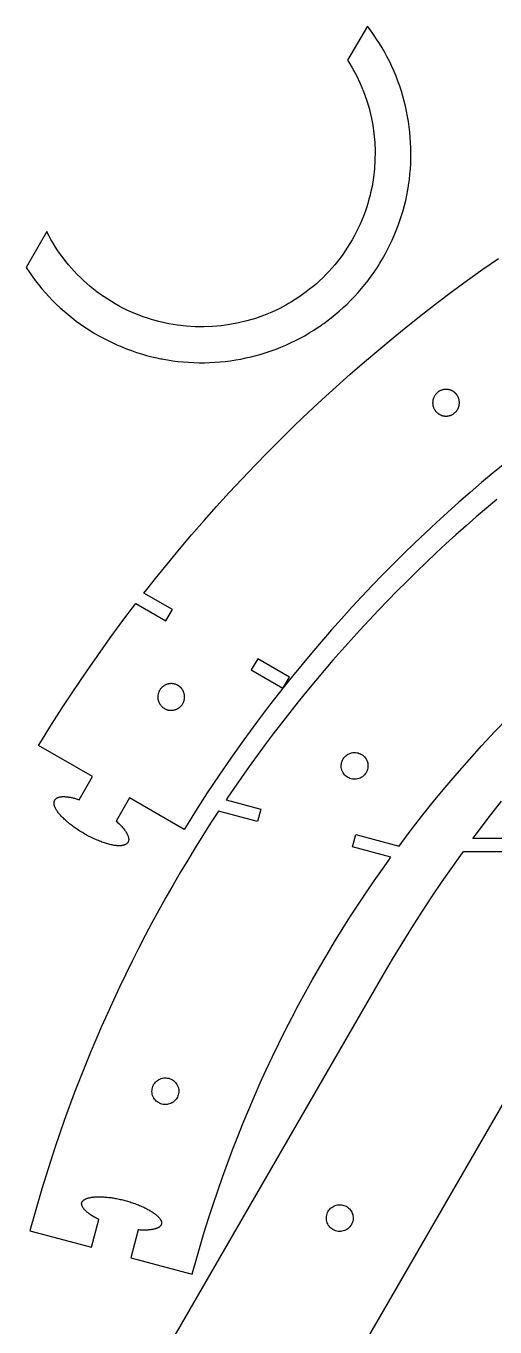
# Model space of a CAD drawing. Extents: x 0 to 319, y 0 to 367.
# Drawn here: x 0 to 67.4, y 177.6 to 364.8 of the extents above; entities that cross this region are included whole.
import ezdxf

# ---------------------------------------------------------------- set-up
doc = ezdxf.new("R2010")
doc.units = 0
doc.layers.get('0').update_dxf_attribs({"linetype": 'CONTINUOUS'})

msp = doc.modelspace()

# ---------------------------------------------------------------- linework, layer by layer
at = {"color": 0}
for points in [[(0, 330.06), (0.10498, 329.9), (0.42502, 329.422), (0.86599, 328.797), (1.32102, 328.185), (1.79101, 327.585), (2.27399, 326.999), (2.771, 326.425), (3.28201, 325.867), (3.80599, 325.321), (4.34201, 324.789), (4.89199, 324.271), (5.45503, 323.768), (6.028, 323.281), (6.61301, 322.807), (7.21001, 322.347), (7.81803, 321.904), (8.43604, 321.476), (9.067, 321.064), (9.706, 320.668), (10.356, 320.287), (11.014, 319.922), (11.684, 319.575), (12.36, 319.243), (13.046, 318.929), (13.741, 318.632), (14.4431, 318.351), (15.154, 318.089), (15.8731, 317.843), (16.5981, 317.615), (17.33, 317.407), (18.0681, 317.215), (18.814, 317.043), (19.3769, 316.925), (19.564, 316.889), (19.7531, 316.853), (20.32, 316.754), (21.075, 316.638), (21.8321, 316.542), (22.591, 316.465), (23.3481, 316.408), (24.106, 316.371), (24.8631, 316.351), (25.62, 316.351), (26.375, 316.371), (27.13, 316.41), (27.881, 316.467), (28.631, 316.542), (29.3781, 316.636), (30.1231, 316.75), (30.8631, 316.881), (31.6, 317.031), (32.334, 317.2), (33.0631, 317.386), (33.7861, 317.592), (34.5061, 317.814), (35.22, 318.056), (35.9281, 318.315), (36.63, 318.592), (37.325, 318.888), (38.014, 319.2), (38.6961, 319.531), (39.37, 319.879), (40.0361, 320.244), (40.695, 320.628), (41.3431, 321.029), (41.9851, 321.446), (42.4601, 321.771), (42.6161, 321.882), (42.7731, 321.993), (43.2361, 322.333), (43.8431, 322.799), (44.4361, 323.278), (45.0161, 323.772), (45.5821, 324.279), (46.134, 324.799), (46.6731, 325.332), (47.1961, 325.878), (47.7061, 326.436), (48.2001, 327.007), (48.679, 327.589), (49.1431, 328.182), (49.5931, 328.786), (50.0271, 329.401), (50.4451, 330.028), (50.8481, 330.664), (51.2342, 331.308), (51.6031, 331.964), (51.9571, 332.629), (52.2951, 333.303), (52.614, 333.985), (52.9181, 334.675), (53.2051, 335.374), (53.4731, 336.079), (53.724, 336.793), (53.9571, 337.514), (54.1742, 338.24), (54.3711, 338.975), (54.5501, 339.715), (54.7111, 340.461), (54.8531, 341.213), (54.9481, 341.779), (54.9771, 341.969), (55.0051, 342.158), (55.0811, 342.729), (55.164, 343.489), (55.2301, 344.25), (55.275, 345.01), (55.3021, 345.769), (55.309, 346.528), (55.2961, 347.285), (55.2642, 348.042), (55.214, 348.794), (55.1461, 349.547), (55.059, 350.296), (54.9521, 351.042), (54.8271, 351.785), (54.684, 352.524), (54.5211, 353.258), (54.3421, 353.989), (54.1431, 354.714), (53.9271, 355.435), (53.6921, 356.15), (53.439, 356.86), (53.1701, 357.564), (52.8811, 358.261), (52.5751, 358.95), (52.2521, 359.633), (51.9111, 360.308), (51.5531, 360.976), (51.1781, 361.636), (50.7851, 362.286), (50.375, 362.928), (49.949, 363.561), (49.5051, 364.183), (49.1611, 364.644), (49.0451, 364.797), (46.2101, 359.888), (46.3821, 359.618), (46.8731, 358.794), (47.4751, 357.674), (48.0181, 356.529), (48.5, 355.361), (48.9231, 354.174), (49.284, 352.969), (49.5821, 351.749), (49.8201, 350.515), (49.995, 349.272), (50.1071, 348.021), (50.1561, 346.764), (50.1411, 345.504), (50.0631, 344.243), (49.9201, 342.985), (49.7111, 341.729), (49.5161, 340.79), (49.439, 340.481), (49.4, 340.325), (49.2781, 339.861), (49.1031, 339.247), (48.9111, 338.64), (48.7061, 338.039), (48.4851, 337.444), (48.249, 336.857), (47.999, 336.276), (47.7351, 335.703), (47.4561, 335.138), (47.164, 334.579), (46.8571, 334.029), (46.5381, 333.487), (46.2061, 332.956), (45.859, 332.431), (45.5, 331.915), (45.1281, 331.41), (44.7431, 330.914), (44.3481, 330.428), (43.9381, 329.95), (43.5171, 329.485), (43.084, 329.029), (42.639, 328.583), (42.1821, 328.15), (41.716, 327.726), (41.2361, 327.315), (40.746, 326.915), (40.246, 326.528), (39.7351, 326.153), (39.2131, 325.789), (38.6811, 325.439), (38.139, 325.101), (37.7271, 324.856), (37.5881, 324.776), (37.31, 324.618), (36.4611, 324.172), (35.311, 323.628), (34.1411, 323.146), (32.949, 322.724), (31.7421, 322.364), (30.52, 322.067), (29.285, 321.831), (28.0421, 321.658), (26.791, 321.549), (25.536, 321.501), (24.2781, 321.518), (23.02, 321.597), (21.7661, 321.742), (20.516, 321.95), (19.2731, 322.222), (18.346, 322.468), (18.041, 322.56), (17.886, 322.606), (17.429, 322.753), (16.8271, 322.96), (16.23, 323.182), (15.639, 323.419), (15.0571, 323.671), (14.4821, 323.936), (13.916, 324.217), (13.357, 324.51), (12.807, 324.818), (12.266, 325.139), (11.732, 325.472), (11.207, 325.819), (10.693, 326.181), (10.188, 326.553), (9.692, 326.938), (9.206, 327.336), (8.73004, 327.746), (8.264, 328.167), (7.81, 328.6), (7.366, 329.046), (6.93403, 329.501), (6.51303, 329.969), (6.10303, 330.447), (5.70503, 330.936), (5.31803, 331.436), (4.94499, 331.946), (4.58399, 332.465), (4.23503, 332.996), (3.89899, 333.535), (3.57699, 334.085), (3.26801, 334.643), (3.04503, 335.068), (2.97299, 335.211), (0, 330.06)], [(61.3131, 312.264), (61.2488, 312.299), (61.1831, 312.332), (61.1163, 312.361), (61.0482, 312.389), (60.9792, 312.414), (60.9093, 312.435), (60.8386, 312.454), (60.7672, 312.471), (60.6953, 312.485), (60.6228, 312.496), (60.5499, 312.504), (60.4767, 312.51), (60.4033, 312.513), (60.33, 312.513), (60.2565, 312.511), (60.1833, 312.506), (60.1103, 312.499), (60.0376, 312.487), (59.9653, 312.475), (59.8936, 312.46), (59.8225, 312.442), (59.7522, 312.421), (59.6828, 312.397), (59.6143, 312.371), (59.5468, 312.343), (59.4806, 312.311), (59.4154, 312.278), (59.3518, 312.242), (59.2896, 312.203), (59.229, 312.161), (59.1703, 312.117), (59.1156, 312.072), (59.0625, 312.025), (59.0115, 311.976), (58.9624, 311.926), (58.9151, 311.874), (58.8697, 311.819), (58.8265, 311.764), (58.7851, 311.707), (58.746, 311.649), (58.7087, 311.589), (58.6739, 311.528), (58.641, 311.465), (58.6103, 311.401), (58.5819, 311.336), (58.5558, 311.271), (58.5319, 311.204), (58.5104, 311.138), (58.4913, 311.069), (58.4744, 311), (58.4601, 310.931), (58.4483, 310.861), (58.4389, 310.792), (58.4322, 310.722), (58.4279, 310.651), (58.4262, 310.581), (58.4274, 310.51), (58.431, 310.44), (58.4374, 310.369), (58.4465, 310.3), (58.4585, 310.231), (58.4732, 310.161), (58.4908, 310.092), (58.5113, 310.022), (58.5344, 309.956), (58.56, 309.889), (58.5883, 309.822), (58.619, 309.758), (58.6521, 309.694), (58.6875, 309.632), (58.7251, 309.571), (58.7651, 309.511), (58.8071, 309.453), (58.8511, 309.397), (58.8972, 309.342), (58.9451, 309.289), (58.995, 309.236), (59.0467, 309.186), (59.1, 309.139), (59.155, 309.093), (59.2115, 309.049), (59.2697, 309.007), (59.3293, 308.967), (59.3903, 308.929), (59.4526, 308.894), (59.5161, 308.861), (59.5808, 308.831), (59.6467, 308.803), (59.7135, 308.776), (59.7814, 308.754), (59.8501, 308.733), (59.9199, 308.717), (59.9901, 308.701), (60.06, 308.69), (60.1301, 308.682), (60.2004, 308.675), (60.2711, 308.672), (60.3417, 308.671), (60.4122, 308.674), (60.4829, 308.678), (60.5532, 308.685), (60.6233, 308.694), (60.6929, 308.707), (60.7622, 308.721), (60.831, 308.737), (60.8992, 308.757), (60.9665, 308.779), (61.0332, 308.803), (61.099, 308.829), (61.1638, 308.858), (61.2274, 308.889), (61.29, 308.922), (61.3514, 308.958), (61.4115, 308.996), (61.47, 309.035), (61.5271, 309.076), (61.5826, 309.121), (61.6365, 309.167), (61.6886, 309.214), (61.7389, 309.264), (61.7872, 309.315), (61.8336, 309.369), (61.8778, 309.425), (61.9214, 309.483), (61.9624, 309.544), (62.0008, 309.607), (62.0367, 309.672), (62.0701, 309.737), (62.1008, 309.804), (62.129, 309.872), (62.1546, 309.94), (62.1775, 310.011), (62.1979, 310.082), (62.2158, 310.153), (62.2308, 310.225), (62.2433, 310.297), (62.2532, 310.371), (62.2604, 310.444), (62.2649, 310.517), (62.2668, 310.59), (62.266, 310.664), (62.2625, 310.737), (62.2563, 310.811), (62.2474, 310.885), (62.2358, 310.957), (62.2215, 311.029), (62.2044, 311.1), (62.1847, 311.171), (62.1622, 311.242), (62.1368, 311.31), (62.1089, 311.378), (62.0781, 311.444), (62.0444, 311.511), (62.0082, 311.575), (61.9913, 311.603), (61.9737, 311.631), (61.9557, 311.658), (61.9372, 311.686), (61.9183, 311.713), (61.899, 311.739), (61.8792, 311.765), (61.8589, 311.792), (61.8381, 311.818), (61.8169, 311.843), (61.7954, 311.868), (61.7733, 311.893), (61.751, 311.917), (61.7281, 311.94), (61.7049, 311.964), (61.6812, 311.987), (61.6572, 312.01), (61.6329, 312.032), (61.6081, 312.054), (61.5829, 312.075), (61.5575, 312.096), (61.5317, 312.117), (61.5054, 312.136), (61.4789, 312.156), (61.4521, 312.175), (61.4249, 312.194), (61.3974, 312.213), (61.3696, 312.229), (61.3415, 312.247), (61.3131, 312.264)], [(21.8222, 269.929), (21.7579, 269.965), (21.6922, 269.997), (21.6254, 270.026), (21.5575, 270.054), (21.4886, 270.079), (21.4186, 270.101), (21.3479, 270.119), (21.2765, 270.136), (21.2044, 270.15), (21.1321, 270.161), (21.059, 270.169), (20.9861, 270.175), (20.9126, 270.178), (20.8393, 270.178), (20.7658, 270.176), (20.6926, 270.171), (20.6194, 270.164), (20.5469, 270.153), (20.4747, 270.14), (20.4029, 270.125), (20.3318, 270.107), (20.2615, 270.086), (20.1919, 270.063), (20.1236, 270.037), (20.0561, 270.008), (19.9899, 269.978), (19.9247, 269.943), (19.8611, 269.907), (19.799, 269.868), (19.7383, 269.826), (19.6796, 269.782), (19.6247, 269.737), (19.5719, 269.692), (19.5208, 269.642), (19.4715, 269.592), (19.4243, 269.54), (19.379, 269.486), (19.3358, 269.431), (19.2944, 269.374), (19.2551, 269.314), (19.2182, 269.254), (19.1832, 269.193), (19.1501, 269.131), (19.1197, 269.067), (19.0912, 269.001), (19.065, 268.936), (19.0411, 268.869), (19.0197, 268.803), (19.0006, 268.735), (18.9839, 268.667), (18.9693, 268.597), (18.9576, 268.526), (18.9483, 268.457), (18.9415, 268.388), (18.9372, 268.317), (18.9357, 268.246), (18.9365, 268.176), (18.9401, 268.106), (18.9465, 268.035), (18.9558, 267.965), (18.9676, 267.896), (18.9822, 267.828), (19, 267.757), (19.0204, 267.688), (19.0436, 267.621), (19.0694, 267.554), (19.0975, 267.487), (19.1282, 267.424), (19.1614, 267.36), (19.1968, 267.299), (19.2346, 267.237), (19.2743, 267.178), (19.3164, 267.119), (19.3604, 267.063), (19.4065, 267.007), (19.4543, 266.954), (19.5043, 266.901), (19.5558, 266.851), (19.6093, 266.804), (19.6643, 266.758), (19.7208, 266.714), (19.779, 266.672), (19.8386, 266.632), (19.8996, 266.594), (19.9618, 266.56), (20.0254, 266.526), (20.09, 266.496), (20.1558, 266.468), (20.2229, 266.442), (20.2907, 266.419), (20.3596, 266.399), (20.429, 266.382), (20.4993, 266.367), (20.5693, 266.356), (20.6394, 266.347), (20.7097, 266.342), (20.7804, 266.338), (20.8508, 266.338), (20.9215, 266.339), (20.9921, 266.343), (21.0625, 266.35), (21.1326, 266.36), (21.2022, 266.372), (21.2715, 266.388), (21.3401, 266.404), (21.4083, 266.424), (21.4758, 266.444), (21.5425, 266.469), (21.6083, 266.494), (21.6729, 266.524), (21.7368, 266.556), (21.7993, 266.588), (21.8607, 266.624), (21.9207, 266.661), (21.9793, 266.701), (22.0364, 266.742), (22.0919, 266.786), (22.1458, 266.832), (22.1979, 266.879), (22.2482, 266.929), (22.2965, 266.981), (22.3429, 267.035), (22.3869, 267.09), (22.429, 267.147), (22.4689, 267.206), (22.5064, 267.267), (22.5414, 267.328), (22.574, 267.392), (22.6043, 267.456), (22.6321, 267.522), (22.6575, 267.588), (22.6804, 267.656), (22.7008, 267.724), (22.719, 267.793), (22.7346, 267.862), (22.7476, 267.932), (22.7583, 268.003), (22.7665, 268.074), (22.7722, 268.144), (22.7754, 268.217), (22.7761, 268.287), (22.7743, 268.358), (22.77, 268.431), (22.7629, 268.5), (22.7538, 268.571), (22.7418, 268.642), (22.7272, 268.711), (22.7101, 268.781), (22.6904, 268.849), (22.6683, 268.917), (22.6436, 268.982), (22.6161, 269.049), (22.5864, 269.112), (22.5536, 269.176), (22.5186, 269.237), (22.5018, 269.267), (22.4843, 269.294), (22.4662, 269.322), (22.4476, 269.35), (22.4286, 269.376), (22.4094, 269.404), (22.3896, 269.431), (22.3693, 269.456), (22.3483, 269.482), (22.3272, 269.507), (22.3057, 269.532), (22.2836, 269.557), (22.2611, 269.581), (22.2383, 269.606), (22.215, 269.628), (22.1914, 269.651), (22.1672, 269.674), (22.1429, 269.697), (22.1181, 269.718), (22.0929, 269.74), (22.0672, 269.761), (22.0414, 269.782), (22.0151, 269.803), (21.9886, 269.821), (21.9615, 269.84), (21.9343, 269.86), (21.9069, 269.876), (21.879, 269.894), (21.8508, 269.912), (21.8222, 269.929)], [(48.1732, 256.676), (48.1306, 256.651), (47.9978, 256.586), (47.8176, 256.515), (47.6342, 256.464), (47.4486, 256.432), (47.2624, 256.418), (47.0767, 256.422), (46.8929, 256.444), (46.7124, 256.483), (46.5365, 256.54), (46.3664, 256.612), (46.2036, 256.703), (46.0492, 256.807), (45.9047, 256.928), (45.7714, 257.064), (45.6506, 257.215), (45.5682, 257.338), (45.5436, 257.381), (45.5189, 257.424), (45.4537, 257.556), (45.3835, 257.736), (45.3322, 257.919), (45.3, 258.106), (45.286, 258.292), (45.2901, 258.476), (45.3119, 258.661), (45.3513, 258.842), (45.4075, 259.017), (45.4804, 259.188), (45.5697, 259.35), (45.6749, 259.504), (45.7957, 259.649), (45.9317, 259.782), (46.0826, 259.903), (46.2056, 259.986), (46.2482, 260.01), (46.2908, 260.035), (46.4236, 260.1), (46.6037, 260.171), (46.7872, 260.221), (46.9728, 260.254), (47.159, 260.268), (47.3444, 260.264), (47.5283, 260.242), (47.7089, 260.203), (47.8849, 260.146), (48.0549, 260.074), (48.2178, 259.983), (48.3721, 259.879), (48.5165, 259.758), (48.6499, 259.622), (48.7707, 259.471), (48.8532, 259.349), (48.8778, 259.306), (48.9024, 259.263), (48.9676, 259.131), (49.0379, 258.95), (49.089, 258.767), (49.1213, 258.581), (49.1353, 258.394), (49.1312, 258.208), (49.1093, 258.025), (49.07, 257.844), (49.0138, 257.668), (48.9408, 257.499), (48.8517, 257.336), (48.7463, 257.182), (48.6256, 257.037), (48.4896, 256.904), (48.3386, 256.783), (48.2158, 256.7), (48.1732, 256.676)], [(20.9817, 209.864), (20.939, 209.839), (20.8061, 209.774), (20.6261, 209.704), (20.4425, 209.653), (20.2569, 209.621), (20.0708, 209.607), (19.8851, 209.61), (19.7013, 209.632), (19.5208, 209.671), (19.3447, 209.728), (19.1749, 209.801), (19.0119, 209.89), (18.8576, 209.996), (18.7132, 210.115), (18.5799, 210.251), (18.459, 210.403), (18.3765, 210.526), (18.3519, 210.568), (18.3272, 210.611), (18.2622, 210.744), (18.1918, 210.924), (18.1406, 211.107), (18.1083, 211.293), (18.0944, 211.479), (18.0986, 211.665), (18.1204, 211.849), (18.1597, 212.029), (18.2158, 212.206), (18.2888, 212.375), (18.3779, 212.538), (18.4833, 212.693), (18.604, 212.837), (18.7401, 212.969), (18.8911, 213.092), (19.014, 213.174), (19.0565, 213.199), (19.099, 213.222), (19.2319, 213.288), (19.4119, 213.358), (19.5956, 213.41), (19.7811, 213.442), (19.9672, 213.456), (20.1531, 213.451), (20.3368, 213.429), (20.5174, 213.39), (20.6933, 213.335), (20.8633, 213.261), (21.0261, 213.172), (21.1806, 213.067), (21.325, 212.946), (21.4583, 212.81), (21.5792, 212.658), (21.6615, 212.536), (21.6863, 212.493), (21.7108, 212.451), (21.7758, 212.318), (21.8463, 212.138), (21.8975, 211.954), (21.9299, 211.769), (21.9437, 211.583), (21.9394, 211.397), (21.9176, 211.214), (21.8783, 211.032), (21.8222, 210.857), (21.7493, 210.686), (21.66, 210.524), (21.5549, 210.369), (21.434, 210.225), (21.2979, 210.092), (21.1469, 209.971), (21.024, 209.889), (20.9817, 209.864)], [(44.1139, 191.615), (44.0714, 191.639), (43.9485, 191.722), (43.7974, 191.843), (43.6615, 191.976), (43.5407, 192.121), (43.4356, 192.275), (43.3462, 192.438), (43.2732, 192.608), (43.2171, 192.783), (43.1778, 192.964), (43.156, 193.147), (43.1518, 193.333), (43.1657, 193.519), (43.1981, 193.706), (43.2492, 193.889), (43.3196, 194.069), (43.3847, 194.201), (43.4094, 194.244), (43.4339, 194.288), (43.5164, 194.41), (43.6372, 194.561), (43.7706, 194.697), (43.915, 194.818), (44.0694, 194.922), (44.2321, 195.013), (44.4021, 195.085), (44.5782, 195.142), (44.7587, 195.181), (44.9425, 195.203), (45.1282, 195.207), (45.3144, 195.193), (45.5, 195.16), (45.6835, 195.11), (45.8635, 195.039), (45.9964, 194.974), (46.0389, 194.949), (46.0814, 194.925), (46.2044, 194.842), (46.3554, 194.721), (46.4914, 194.587), (46.6121, 194.443), (46.7175, 194.289), (46.8067, 194.126), (46.8796, 193.956), (46.9358, 193.781), (46.9751, 193.6), (46.9969, 193.415), (47.001, 193.231), (46.9871, 193.044), (46.9549, 192.858), (46.9038, 192.675), (46.8333, 192.494), (46.7681, 192.362), (46.7436, 192.319), (46.7189, 192.276), (46.6364, 192.154), (46.5157, 192.003), (46.3824, 191.867), (46.2379, 191.746), (46.0836, 191.642), (45.9207, 191.551), (45.7507, 191.479), (45.5747, 191.422), (45.3942, 191.383), (45.2103, 191.361), (45.0246, 191.357), (44.8385, 191.371), (44.6528, 191.404), (44.4694, 191.454), (44.2894, 191.525), (44.1567, 191.59), (44.1139, 191.615)]]:
    msp.add_lwpolyline(points, close=True, dxfattribs=at)
for points in [[(68.7797, 301.861), (67.11, 300.487), (65.455, 299.097), (63.8144, 297.69), (62.189, 296.265), (60.5782, 294.824), (58.9826, 293.367), (57.4022, 291.892), (55.8371, 290.401), (54.2874, 288.894), (52.7535, 287.369), (51.2351, 285.831), (49.7326, 284.276), (48.2461, 282.704), (46.7757, 281.117), (45.3217, 279.515), (43.8839, 277.897), (42.4626, 276.263), (41.0579, 274.615), (39.6701, 272.951), (38.299, 271.272), (37.2815, 270.003), (36.9451, 269.578), (37.8365, 271.122), (33.289, 273.749), (32.3631, 272.144), (36.9018, 269.524), (36.4215, 268.917), (34.9989, 267.078), (33.1329, 264.606), (31.3043, 262.106), (29.5133, 259.579), (27.76, 257.026), (26.0447, 254.447), (24.3681, 251.843), (23.1347, 249.874), (22.7301, 249.214), (14.8746, 253.749), (12.9431, 250.403), (13.0731, 250.287), (13.1988, 250.172), (13.3204, 250.058), (13.4376, 249.943), (13.5503, 249.829), (13.6588, 249.717), (13.7624, 249.604), (13.8615, 249.492), (13.9558, 249.381), (14.0453, 249.271), (14.1297, 249.162), (14.2093, 249.054), (14.2838, 248.947), (14.3529, 248.843), (14.4168, 248.739), (14.4754, 248.638), (14.5286, 248.537), (14.5761, 248.439), (14.6182, 248.342), (14.6544, 248.247), (14.685, 248.156), (14.7096, 248.065), (14.7283, 247.976), (14.741, 247.89), (14.7475, 247.807), (14.7478, 247.726), (14.7418, 247.649), (14.7293, 247.574), (14.7104, 247.501), (14.685, 247.432), (14.6621, 247.382), (14.6357, 247.336), (14.6061, 247.29), (14.5733, 247.249), (14.5372, 247.207), (14.4982, 247.169), (14.4561, 247.133), (14.4108, 247.099), (14.3626, 247.068), (14.3115, 247.037), (14.2575, 247.011), (14.2007, 246.985), (14.1411, 246.963), (14.0787, 246.942), (14.0137, 246.922), (13.9461, 246.906), (13.8759, 246.892), (13.8031, 246.879), (13.7278, 246.869), (13.6501, 246.861), (13.57, 246.856), (13.4875, 246.851), (13.4028, 246.85), (13.3158, 246.85), (13.2266, 246.853), (13.1351, 246.857), (13.0418, 246.864), (12.9462, 246.872), (12.8487, 246.883), (12.7492, 246.896), (12.6478, 246.911), (12.5049, 246.935), (12.3583, 246.964), (12.2084, 246.996), (12.0554, 247.031), (11.8994, 247.071), (11.7405, 247.114), (11.5789, 247.161), (11.4149, 247.213), (11.2487, 247.267), (11.0806, 247.324), (10.9104, 247.385), (10.7387, 247.449), (10.5654, 247.517), (10.3909, 247.586), (10.2152, 247.66), (10.0387, 247.736), (9.86154, 247.815), (9.68371, 247.897), (9.50564, 247.982), (9.32742, 248.068), (9.14914, 248.158), (8.97119, 248.25), (8.79368, 248.343), (8.61675, 248.44), (8.44069, 248.537), (8.26557, 248.639), (8.09174, 248.74), (7.91917, 248.846), (7.74821, 248.951), (7.5791, 249.058), (7.41189, 249.168), (7.25603, 249.272), (7.10254, 249.378), (6.95144, 249.485), (6.80296, 249.592), (6.65707, 249.7), (6.51389, 249.808), (6.37369, 249.918), (6.23633, 250.028), (6.10211, 250.138), (5.97103, 250.247), (5.84332, 250.358), (5.71892, 250.468), (5.59804, 250.578), (5.48079, 250.689), (5.36724, 250.799), (5.25754, 250.907), (5.15175, 251.017), (5.04997, 251.125), (4.95236, 251.232), (4.859, 251.339), (4.76997, 251.446), (4.68544, 251.55), (4.60547, 251.654), (4.53022, 251.757), (4.45969, 251.858), (4.3941, 251.958), (4.3335, 252.057), (4.278, 252.154), (4.22771, 252.25), (4.18272, 252.344), (4.15554, 252.406), (4.13092, 252.467), (4.10883, 252.528), (4.08931, 252.586), (4.07232, 252.646), (4.05789, 252.704), (4.04601, 252.761), (4.03668, 252.817), (4.02983, 252.872), (4.0255, 252.926), (4.02371, 252.979), (4.02442, 253.032), (4.02761, 253.082), (4.03336, 253.132), (4.04156, 253.181), (4.05225, 253.229), (4.06538, 253.275), (4.08106, 253.319), (4.09918, 253.362), (4.11974, 253.406), (4.14274, 253.446), (4.16824, 253.485), (4.19613, 253.522), (4.22651, 253.558), (4.25933, 253.593), (4.29454, 253.626), (4.33219, 253.657), (4.37224, 253.688), (4.41476, 253.715), (4.45958, 253.74), (4.50683, 253.765), (4.57015, 253.793), (4.63683, 253.818), (4.70692, 253.842), (4.78028, 253.861), (4.85688, 253.878), (4.93658, 253.893), (5.01942, 253.904), (5.10525, 253.914), (5.19407, 253.921), (5.28575, 253.925), (5.38021, 253.926), (5.47743, 253.925), (5.57731, 253.921), (5.67985, 253.914), (5.78483, 253.906), (5.89231, 253.894), (6.00217, 253.881), (6.11442, 253.864), (6.22885, 253.844), (6.34549, 253.824), (6.46425, 253.8), (6.58507, 253.774), (6.70785, 253.744), (6.83263, 253.714), (6.9591, 253.681), (7.0874, 253.644), (7.21744, 253.607), (7.34907, 253.567), (7.48232, 253.524), (7.61703, 253.478), (9.54867, 256.824), (1.80908, 261.293), (2.21149, 261.953), (3.43647, 263.925), (5.09858, 266.536), (6.79525, 269.124), (8.52621, 271.689), (10.2911, 274.231), (12.09, 276.749), (13.9224, 279.243), (15.3175, 281.099), (15.7882, 281.713), (20.1086, 279.219), (21.0347, 280.824), (16.9304, 283.192), (17.3475, 283.728), (18.6111, 285.324), (20.3157, 287.436), (22.044, 289.526), (23.7958, 291.594), (25.5711, 293.643), (27.3694, 295.668), (29.1904, 297.674), (31.0344, 299.656), (32.9008, 301.615), (34.7894, 303.553), (36.7001, 305.468), (38.6329, 307.36), (40.5871, 309.229), (42.5628, 311.076), (44.5597, 312.899), (46.5776, 314.699), (48.6165, 316.475), (50.6761, 318.226), (52.756, 319.956), (54.856, 321.66), (56.976, 323.339), (59.1158, 324.994), (61.2753, 326.624), (63.4542, 328.229), (65.6521, 329.81), (67.869, 331.365)], [(67.6419, 296.693), (66.155, 295.435), (64.68, 294.164), (63.2179, 292.881), (61.7679, 291.582), (60.3307, 290.271), (58.9061, 288.947), (57.4942, 287.61), (56.0951, 286.26), (54.709, 284.896), (53.336, 283.519), (51.976, 282.131), (50.6292, 280.731), (49.2956, 279.317), (47.9754, 277.89), (46.6686, 276.451), (45.3754, 275), (44.0958, 273.537), (42.83, 272.063), (41.5776, 270.576), (40.3396, 269.076), (39.1154, 267.567), (37.9051, 266.044), (36.709, 264.51), (35.5272, 262.965), (34.3597, 261.408), (33.2067, 259.84), (32.0679, 258.261), (30.9437, 256.671), (29.8344, 255.069), (29.0117, 253.862), (28.7399, 253.457), (33.7201, 252.124), (33.2413, 250.336), (27.6585, 251.832), (27.3722, 251.397), (26.5226, 250.089), (25.405, 248.335), (24.3054, 246.569), (23.2237, 244.794), (22.1604, 243.01), (21.1154, 241.214), (20.0888, 239.408), (19.0804, 237.593), (18.0904, 235.768), (17.119, 233.935), (16.1661, 232.09), (15.2319, 230.237), (14.3165, 228.376), (13.4198, 226.506), (12.5419, 224.625), (11.6829, 222.737), (10.8429, 220.84), (10.0219, 218.935), (9.21994, 217.021), (8.43718, 215.1), (7.67367, 213.171), (6.92936, 211.233), (6.20449, 209.289), (5.49897, 207.336), (4.81293, 205.376), (4.14649, 203.408), (3.49946, 201.435), (2.87224, 199.454), (2.26497, 197.465), (1.67714, 195.471), (1.10938, 193.471), (0.69586, 191.965), (0.56147, 191.462), (9.39968, 189.094), (10.4704, 193.092), (10.4125, 193.119), (10.3551, 193.147), (10.2981, 193.175), (10.2418, 193.204), (10.1859, 193.232), (10.1306, 193.261), (10.0758, 193.289), (10.0216, 193.318), (9.96799, 193.347), (9.91476, 193.376), (9.86225, 193.406), (9.81039, 193.433), (9.75896, 193.464), (9.70828, 193.493), (9.65799, 193.522), (9.60856, 193.551), (9.55946, 193.581), (9.51129, 193.61), (9.46365, 193.64), (9.41656, 193.669), (9.37017, 193.699), (9.32449, 193.729), (9.27946, 193.758), (9.23519, 193.789), (9.19146, 193.818), (9.14839, 193.849), (9.10618, 193.878), (9.06446, 193.908), (9.02365, 193.938), (8.98356, 193.968), (8.90978, 194.024), (8.83876, 194.081), (8.77056, 194.136), (8.70535, 194.192), (8.64285, 194.247), (8.58306, 194.303), (8.52626, 194.357), (8.47228, 194.413), (8.42117, 194.467), (8.37289, 194.521), (8.32726, 194.574), (8.28467, 194.626), (8.24479, 194.679), (8.20785, 194.732), (8.17378, 194.783), (8.14247, 194.833), (8.11404, 194.885), (8.08837, 194.935), (8.0656, 194.983), (8.04579, 195.032), (8.02865, 195.081), (8.01449, 195.128), (8.0031, 195.174), (7.99447, 195.219), (7.98899, 195.264), (7.98617, 195.308), (7.98617, 195.351), (7.98904, 195.393), (7.99479, 195.435), (8.00336, 195.475), (8.01497, 195.514), (8.03039, 195.556), (8.04937, 195.596), (8.07194, 195.636), (8.09799, 195.675), (8.12728, 195.712), (8.15994, 195.75), (8.19607, 195.788), (8.23546, 195.822), (8.27806, 195.857), (8.32406, 195.892), (8.37326, 195.925), (8.42567, 195.957), (8.48118, 195.987), (8.53976, 196.018), (8.60157, 196.046), (8.66644, 196.074), (8.73438, 196.1), (8.80518, 196.126), (8.87929, 196.15), (8.95606, 196.174), (9.03586, 196.194), (9.11854, 196.215), (9.20404, 196.235), (9.29258, 196.251), (9.38379, 196.268), (9.47786, 196.283), (9.57465, 196.297), (9.67404, 196.308), (9.77626, 196.319), (9.88118, 196.328), (10.0131, 196.337), (10.1488, 196.343), (10.2877, 196.347), (10.43, 196.349), (10.5752, 196.349), (10.7234, 196.346), (10.8743, 196.342), (11.0279, 196.333), (11.184, 196.325), (11.3423, 196.313), (11.5029, 196.299), (11.6654, 196.283), (11.8298, 196.265), (11.9958, 196.244), (12.1634, 196.222), (12.3325, 196.199), (12.5027, 196.172), (12.6741, 196.144), (12.8462, 196.114), (13.0194, 196.082), (13.1932, 196.047), (13.3673, 196.011), (13.5418, 195.972), (13.7163, 195.933), (13.8908, 195.892), (14.0654, 195.847), (14.2397, 195.801), (14.4133, 195.754), (14.5865, 195.706), (14.7589, 195.654), (14.9368, 195.6), (15.1133, 195.543), (15.2883, 195.486), (15.4618, 195.426), (15.6333, 195.365), (15.8026, 195.301), (15.97, 195.237), (16.1351, 195.172), (16.2976, 195.106), (16.4579, 195.038), (16.6154, 194.968), (16.77, 194.899), (16.9217, 194.828), (17.0701, 194.756), (17.2156, 194.683), (17.3576, 194.61), (17.4961, 194.535), (17.6311, 194.461), (17.7622, 194.386), (17.8893, 194.31), (18.0125, 194.235), (18.1314, 194.158), (18.2461, 194.082), (18.3563, 194.006), (18.4619, 193.929), (18.5629, 193.853), (18.659, 193.778), (18.7501, 193.701), (18.8358, 193.625), (18.9165, 193.55), (18.9918, 193.475), (19.0469, 193.417), (19.0987, 193.358), (19.1472, 193.301), (19.1922, 193.244), (19.2342, 193.189), (19.2726, 193.135), (19.3076, 193.081), (19.3394, 193.026), (19.3681, 192.974), (19.3932, 192.922), (19.415, 192.871), (19.4336, 192.819), (19.4486, 192.771), (19.4606, 192.721), (19.4693, 192.674), (19.4747, 192.626), (19.4765, 192.579), (19.4754, 192.533), (19.4707, 192.489), (19.4631, 192.444), (19.4519, 192.401), (19.4375, 192.36), (19.4197, 192.318), (19.3987, 192.276), (19.3744, 192.237), (19.3469, 192.199), (19.3163, 192.16), (19.2822, 192.124), (19.2449, 192.086), (19.2043, 192.051), (19.1604, 192.017), (19.1107, 191.982), (19.0569, 191.947), (18.9997, 191.914), (18.9383, 191.882), (18.8736, 191.851), (18.805, 191.824), (18.7329, 191.794), (18.6572, 191.769), (18.5779, 191.744), (18.4956, 191.721), (18.41, 191.699), (18.3208, 191.678), (18.229, 191.658), (18.1338, 191.64), (18.0358, 191.624), (17.9347, 191.61), (17.8308, 191.596), (17.7243, 191.585), (17.6151, 191.574), (17.5031, 191.565), (17.3886, 191.558), (17.2718, 191.553), (17.1525, 191.549), (17.0308, 191.546), (16.9069, 191.546), (16.7811, 191.547), (16.6531, 191.55), (16.5229, 191.554), (16.3908, 191.56), (16.2569, 191.568), (16.1211, 191.576), (15.0504, 187.581), (23.8886, 185.212), (24.0237, 185.718), (24.4408, 187.231), (25.0158, 189.242), (25.6137, 191.246), (26.2342, 193.24), (26.8769, 195.228), (27.5422, 197.208), (28.2299, 199.179), (28.9397, 201.142), (29.6717, 203.094), (30.4256, 205.04), (31.2017, 206.975), (31.9994, 208.901), (32.8193, 210.818), (33.6608, 212.726), (34.5237, 214.624), (35.4083, 216.511), (36.3144, 218.389), (37.2418, 220.256), (38.1906, 222.111), (39.1603, 223.957), (40.1512, 225.792), (41.1633, 227.615), (42.1961, 229.428), (43.2499, 231.228), (44.3243, 233.017), (45.4194, 234.794), (46.5353, 236.56), (47.6714, 238.313), (48.8279, 240.053), (50.0049, 241.781), (51.2021, 243.496), (52.1126, 244.774), (52.4193, 245.197), (46.9092, 246.674), (47.3879, 248.461), (53.5915, 246.799), (53.9906, 247.338), (55.2035, 248.943), (56.8461, 251.061), (58.5189, 253.156), (60.2219, 255.225), (61.955, 257.268), (63.7169, 259.285), (65.5079, 261.276), (67.3279, 263.242), (69.1769, 265.179)], [(72.9822, 247.89), (64.1992, 247.89), (64.705, 248.574), (66.2451, 250.608), (68.3333, 253.289)], [(3.10699, 144.739), (51.3217, 228.249), (51.6532, 228.824), (52.6619, 230.536), (54.0313, 232.806), (55.4293, 235.058), (56.8561, 237.292), (58.3113, 239.507), (59.7946, 241.704), (61.3064, 243.881), (62.4576, 245.503), (62.846, 246.04), (72.9822, 246.04)], [(72.2362, 216.174), (24.0215, 132.664)]]:
    msp.add_lwpolyline(points, dxfattribs=at)

doc.saveas('drawing.dxf')
